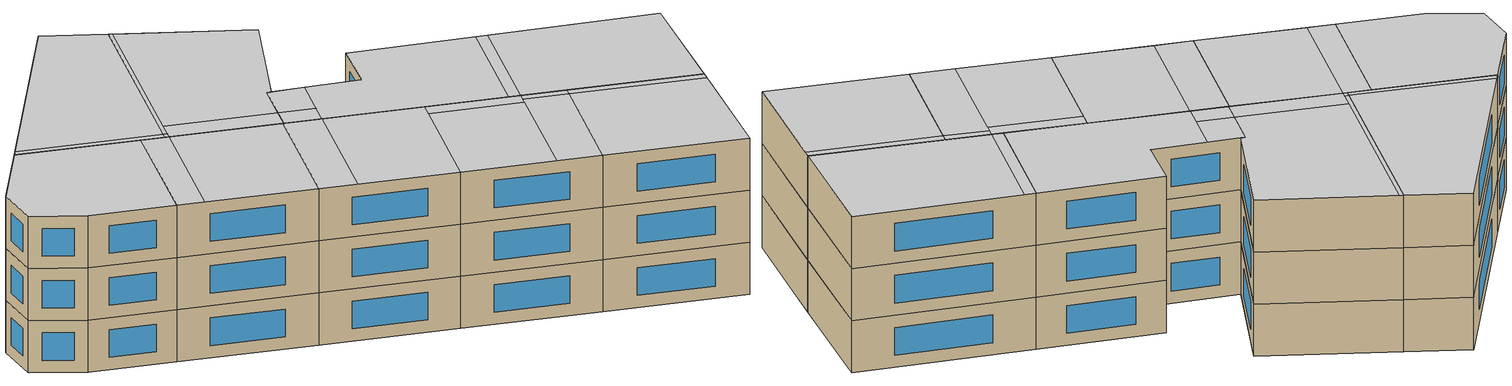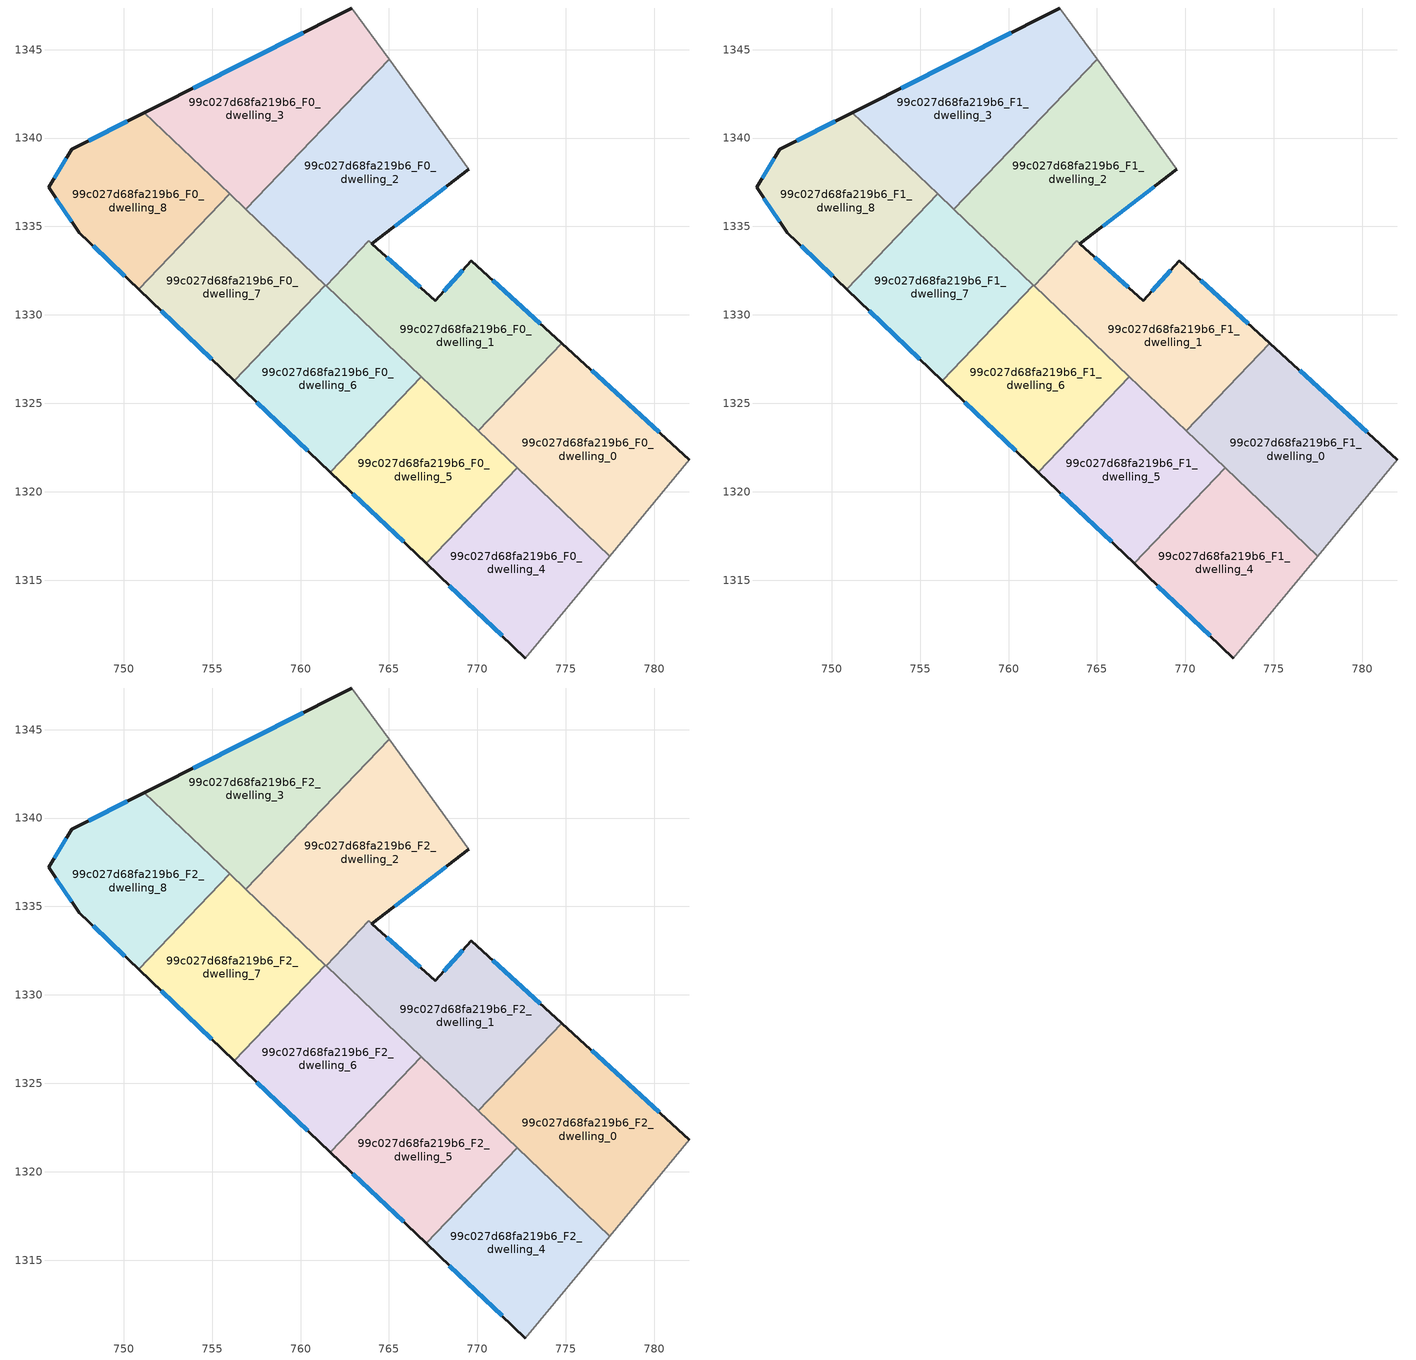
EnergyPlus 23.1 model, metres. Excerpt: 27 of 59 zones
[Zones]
99c027d68fa219b6_F0_dwelling_0
 floor ground (EU_floor_Construction): 781.99,1321.82 777.48,1316.36 770.04,1323.45 774.77,1328.41 z0
 wall outside (EU_wall_Construction): 781.99,1321.82 774.77,1328.41 z0:3
 wall to 99c027d68fa219b6_F0_dwelling_1 (EU_wall_Construction): 774.77,1328.41 770.04,1323.45 z0:3
 wall adiabatic (EU_wall_Construction): 777.48,1316.36 781.99,1321.82 z0:3
 wall to 99c027d68fa219b6_F0_dwelling_4 (EU_wall_Construction): 772.25,1321.34 777.48,1316.36 z0:3
 wall to 99c027d68fa219b6_F0_dwelling_5 (EU_wall_Construction): 770.04,1323.45 772.25,1321.34 z0:3
 window (EU_Window_Construction): 780.3,1323.36 776.46,1326.86 z0.7:2.3
99c027d68fa219b6_F0_dwelling_1
 floor ground (EU_floor_Construction): 769.67,1333.05 774.77,1328.41 770.04,1323.45 761.44,1331.65 763.86,1334.18 767.62,1330.8 z0
 wall outside (EU_wall_Construction): 774.77,1328.41 769.67,1333.05 767.62,1330.8 764.04,1334.03 z0:3
 wall to 99c027d68fa219b6_F0_dwelling_2 (EU_wall_Construction): 764.03,1334.03 763.86,1334.18 761.44,1331.65 z0:3
 wall to 99c027d68fa219b6_F0_dwelling_6 (EU_wall_Construction): 761.44,1331.65 766.83,1326.51 z0:3
 wall to 99c027d68fa219b6_F0_dwelling_5 (EU_wall_Construction): 766.83,1326.51 770.04,1323.45 z0:3
 window (EU_Window_Construction): 766.78,1331.56 764.88,1333.27 / 769.19,1332.53 768.1,1331.33 / 773.57,1329.5 770.86,1331.96 z0.7:2.3
99c027d68fa219b6_F0_dwelling_2
 floor ground (EU_floor_Construction): 765.01,1344.46 769.52,1338.23 764.03,1334.03 763.86,1334.18 761.44,1331.65 756.91,1335.96 z0
 wall outside (EU_wall_Construction): 764.03,1334.03 769.52,1338.23 z0:3
 wall to 99c027d68fa219b6_F0_dwelling_3 (EU_wall_Construction): 765.01,1344.46 756.91,1335.96 z0:3
 wall adiabatic (EU_wall_Construction): 769.52,1338.23 765.01,1344.46 z0:3
 wall to 99c027d68fa219b6_F0_dwelling_7 (EU_wall_Construction): 756.91,1335.96 761.41,1331.67 z0:3
 wall to 99c027d68fa219b6_F0_dwelling_6 (EU_wall_Construction): 761.41,1331.67 761.44,1331.65 z0:3
 window (EU_Window_Construction): 765.32,1335.02 768.23,1337.24 z0.7:2.3
99c027d68fa219b6_F0_dwelling_3
 floor ground (EU_floor_Construction): 762.91,1347.36 765.01,1344.46 756.91,1335.96 751.17,1341.44 z0
 wall outside (EU_wall_Construction): 762.91,1347.36 751.17,1341.44 z0:3
 wall adiabatic (EU_wall_Construction): 765.01,1344.46 762.91,1347.36 z0:3
 wall to 99c027d68fa219b6_F0_dwelling_8 (EU_wall_Construction): 751.17,1341.44 755.99,1336.84 z0:3
 wall to 99c027d68fa219b6_F0_dwelling_7 (EU_wall_Construction): 755.99,1336.84 756.91,1335.96 z0:3
 window (EU_Window_Construction): 760.15,1345.97 753.93,1342.83 z0.7:2.3
99c027d68fa219b6_F0_dwelling_4
 floor ground (EU_floor_Construction): 777.48,1316.36 772.72,1310.59 767.11,1315.94 772.25,1321.34 z0
 wall outside (EU_wall_Construction): 767.11,1315.94 772.72,1310.59 z0:3
 wall to 99c027d68fa219b6_F0_dwelling_5 (EU_wall_Construction): 772.25,1321.34 767.11,1315.94 z0:3
 wall adiabatic (EU_wall_Construction): 772.72,1310.59 777.48,1316.36 z0:3
 window (EU_Window_Construction): 768.42,1314.69 771.4,1311.85 z0.7:2.3
99c027d68fa219b6_F0_dwelling_5
 floor ground (EU_floor_Construction): 772.25,1321.34 767.11,1315.94 761.69,1321.11 766.83,1326.51 z0
 wall outside (EU_wall_Construction): 761.69,1321.11 767.11,1315.94 z0:3
 wall to 99c027d68fa219b6_F0_dwelling_6 (EU_wall_Construction): 766.83,1326.51 761.69,1321.11 z0:3
 window (EU_Window_Construction): 762.96,1319.9 765.83,1317.16 z0.7:2.3
99c027d68fa219b6_F0_dwelling_6
 floor ground (EU_floor_Construction): 766.83,1326.51 761.69,1321.11 756.27,1326.28 761.41,1331.67 z0
 wall outside (EU_wall_Construction): 756.27,1326.28 761.69,1321.11 z0:3
 wall to 99c027d68fa219b6_F0_dwelling_7 (EU_wall_Construction): 761.41,1331.67 756.27,1326.28 z0:3
 window (EU_Window_Construction): 757.54,1325.06 760.41,1322.32 z0.7:2.3
99c027d68fa219b6_F0_dwelling_7
 floor ground (EU_floor_Construction): 761.41,1331.67 756.27,1326.28 750.85,1331.44 755.99,1336.84 z0
 wall outside (EU_wall_Construction): 750.85,1331.44 756.27,1326.28 z0:3
 wall to 99c027d68fa219b6_F0_dwelling_8 (EU_wall_Construction): 755.99,1336.84 750.85,1331.44 z0:3
 window (EU_Window_Construction): 752.12,1330.23 754.99,1327.49 z0.7:2.3
99c027d68fa219b6_F0_dwelling_8
 floor ground (EU_floor_Construction): 755.99,1336.84 750.85,1331.44 747.48,1334.66 745.75,1337.21 747.07,1339.37 751.17,1341.44 z0
 wall outside (EU_wall_Construction): 751.17,1341.44 747.07,1339.37 745.75,1337.21 747.48,1334.66 750.85,1331.44 z0:3
 window (EU_Window_Construction): 748.27,1333.9 750.06,1332.2 / 746.16,1336.61 747.07,1335.26 / 746.76,1338.86 746.06,1337.72 / 750.21,1340.95 748.03,1339.85 z0.7:2.3
99c027d68fa219b6_F1_dwelling_0
 floor to 99c027d68fa219b6_F0_dwelling_0 (EU_floor_Construction): 781.99,1321.82 777.48,1316.36 770.04,1323.45 774.77,1328.41 z3
 wall outside (EU_wall_Construction): 781.99,1321.82 774.77,1328.41 z3:6
 wall to 99c027d68fa219b6_F1_dwelling_1 (EU_wall_Construction): 774.77,1328.41 770.04,1323.45 z3:6
 wall adiabatic (EU_wall_Construction): 777.48,1316.36 781.99,1321.82 z3:6
 wall to 99c027d68fa219b6_F1_dwelling_4 (EU_wall_Construction): 772.25,1321.34 777.48,1316.36 z3:6
 wall to 99c027d68fa219b6_F1_dwelling_5 (EU_wall_Construction): 770.04,1323.45 772.25,1321.34 z3:6
 window (EU_Window_Construction): 780.3,1323.36 776.46,1326.86 z3.7:5.3
99c027d68fa219b6_F1_dwelling_1
 floor to 99c027d68fa219b6_F0_dwelling_1 (EU_floor_Construction): 769.67,1333.05 774.77,1328.41 770.04,1323.45 761.44,1331.65 763.86,1334.18 767.62,1330.8 z3
 wall outside (EU_wall_Construction): 774.77,1328.41 769.67,1333.05 767.62,1330.8 764.04,1334.03 z3:6
 wall to 99c027d68fa219b6_F1_dwelling_2 (EU_wall_Construction): 764.03,1334.03 763.86,1334.18 761.44,1331.65 z3:6
 wall to 99c027d68fa219b6_F1_dwelling_6 (EU_wall_Construction): 761.44,1331.65 766.83,1326.51 z3:6
 wall to 99c027d68fa219b6_F1_dwelling_5 (EU_wall_Construction): 766.83,1326.51 770.04,1323.45 z3:6
 window (EU_Window_Construction): 766.78,1331.56 764.88,1333.27 / 769.19,1332.53 768.1,1331.33 / 773.57,1329.5 770.86,1331.96 z3.7:5.3
99c027d68fa219b6_F1_dwelling_2
 floor to 99c027d68fa219b6_F0_dwelling_2 (EU_floor_Construction): 765.01,1344.46 769.52,1338.23 764.03,1334.03 763.86,1334.18 761.44,1331.65 756.91,1335.96 z3
 wall outside (EU_wall_Construction): 764.03,1334.03 769.52,1338.23 z3:6
 wall to 99c027d68fa219b6_F1_dwelling_3 (EU_wall_Construction): 765.01,1344.46 756.91,1335.96 z3:6
 wall adiabatic (EU_wall_Construction): 769.52,1338.23 765.01,1344.46 z3:6
 wall to 99c027d68fa219b6_F1_dwelling_7 (EU_wall_Construction): 756.91,1335.96 761.41,1331.67 z3:6
 wall to 99c027d68fa219b6_F1_dwelling_6 (EU_wall_Construction): 761.41,1331.67 761.44,1331.65 z3:6
 window (EU_Window_Construction): 765.32,1335.02 768.23,1337.24 z3.7:5.3
99c027d68fa219b6_F1_dwelling_3
 floor to 99c027d68fa219b6_F0_dwelling_3 (EU_floor_Construction): 762.91,1347.36 765.01,1344.46 756.91,1335.96 751.17,1341.44 z3
 wall outside (EU_wall_Construction): 762.91,1347.36 751.17,1341.44 z3:6
 wall adiabatic (EU_wall_Construction): 765.01,1344.46 762.91,1347.36 z3:6
 wall to 99c027d68fa219b6_F1_dwelling_8 (EU_wall_Construction): 751.17,1341.44 755.99,1336.84 z3:6
 wall to 99c027d68fa219b6_F1_dwelling_7 (EU_wall_Construction): 755.99,1336.84 756.91,1335.96 z3:6
 window (EU_Window_Construction): 760.15,1345.97 753.93,1342.83 z3.7:5.3
99c027d68fa219b6_F1_dwelling_4
 floor to 99c027d68fa219b6_F0_dwelling_4 (EU_floor_Construction): 777.48,1316.36 772.72,1310.59 767.11,1315.94 772.25,1321.34 z3
 wall outside (EU_wall_Construction): 767.11,1315.94 772.72,1310.59 z3:6
 wall to 99c027d68fa219b6_F1_dwelling_5 (EU_wall_Construction): 772.25,1321.34 767.11,1315.94 z3:6
 wall adiabatic (EU_wall_Construction): 772.72,1310.59 777.48,1316.36 z3:6
 window (EU_Window_Construction): 768.42,1314.69 771.4,1311.85 z3.7:5.3
99c027d68fa219b6_F1_dwelling_5
 floor to 99c027d68fa219b6_F0_dwelling_5 (EU_floor_Construction): 772.25,1321.34 767.11,1315.94 761.69,1321.11 766.83,1326.51 z3
 wall outside (EU_wall_Construction): 761.69,1321.11 767.11,1315.94 z3:6
 wall to 99c027d68fa219b6_F1_dwelling_6 (EU_wall_Construction): 766.83,1326.51 761.69,1321.11 z3:6
 window (EU_Window_Construction): 762.96,1319.9 765.83,1317.16 z3.7:5.3
99c027d68fa219b6_F1_dwelling_6
 floor to 99c027d68fa219b6_F0_dwelling_6 (EU_floor_Construction): 766.83,1326.51 761.69,1321.11 756.27,1326.28 761.41,1331.67 z3
 wall outside (EU_wall_Construction): 756.27,1326.28 761.69,1321.11 z3:6
 wall to 99c027d68fa219b6_F1_dwelling_7 (EU_wall_Construction): 761.41,1331.67 756.27,1326.28 z3:6
 window (EU_Window_Construction): 757.54,1325.06 760.41,1322.32 z3.7:5.3
99c027d68fa219b6_F1_dwelling_7
 floor to 99c027d68fa219b6_F0_dwelling_7 (EU_floor_Construction): 761.41,1331.67 756.27,1326.28 750.85,1331.44 755.99,1336.84 z3
 wall outside (EU_wall_Construction): 750.85,1331.44 756.27,1326.28 z3:6
 wall to 99c027d68fa219b6_F1_dwelling_8 (EU_wall_Construction): 755.99,1336.84 750.85,1331.44 z3:6
 window (EU_Window_Construction): 752.12,1330.23 754.99,1327.49 z3.7:5.3
99c027d68fa219b6_F1_dwelling_8
 floor to 99c027d68fa219b6_F0_dwelling_8 (EU_floor_Construction): 755.99,1336.84 750.85,1331.44 747.48,1334.66 745.75,1337.21 747.07,1339.37 751.17,1341.44 z3
 wall outside (EU_wall_Construction): 751.17,1341.44 747.07,1339.37 745.75,1337.21 747.48,1334.66 750.85,1331.44 z3:6
 window (EU_Window_Construction): 748.27,1333.9 750.06,1332.2 / 746.16,1336.61 747.07,1335.26 / 746.76,1338.86 746.06,1337.72 / 750.21,1340.95 748.03,1339.85 z3.7:5.3
99c027d68fa219b6_F2_dwelling_0
 floor to 99c027d68fa219b6_F1_dwelling_0 (EU_floor_Construction): 781.99,1321.82 777.48,1316.36 770.04,1323.45 774.77,1328.41 z6
 wall outside (EU_wall_Construction): 781.99,1321.82 774.77,1328.41 z6:9
 wall to 99c027d68fa219b6_F2_dwelling_1 (EU_wall_Construction): 774.77,1328.41 770.04,1323.45 z6:9
 wall adiabatic (EU_wall_Construction): 777.48,1316.36 781.99,1321.82 z6:9
 wall to 99c027d68fa219b6_F2_dwelling_4 (EU_wall_Construction): 772.25,1321.34 777.48,1316.36 z6:9
 wall to 99c027d68fa219b6_F2_dwelling_5 (EU_wall_Construction): 770.04,1323.45 772.25,1321.34 z6:9
 window (EU_Window_Construction): 780.3,1323.36 776.46,1326.86 z6.7:8.3
 ceiling to 99c027d68fa219b6_F3_dwelling_1 (EU_floor_Construction): 777.48,1316.36 781.99,1321.82 775.22,1327.99 770.49,1323.02 z9
 ceiling to 99c027d68fa219b6_F3_dwelling_3 (EU_floor_Construction): 770.49,1323.02 775.22,1327.99 774.76,1328.41 770.04,1323.45 z9
99c027d68fa219b6_F2_dwelling_1
 floor to 99c027d68fa219b6_F1_dwelling_1 (EU_floor_Construction): 769.67,1333.05 774.77,1328.41 770.04,1323.45 761.44,1331.65 763.86,1334.18 767.62,1330.8 z6
 wall outside (EU_wall_Construction): 774.77,1328.41 769.67,1333.05 767.62,1330.8 764.04,1334.03 z6:9
 wall to 99c027d68fa219b6_F2_dwelling_2 (EU_wall_Construction): 764.03,1334.03 763.86,1334.18 761.44,1331.65 z6:9
 wall to 99c027d68fa219b6_F2_dwelling_6 (EU_wall_Construction): 761.44,1331.65 766.83,1326.51 z6:9
 wall to 99c027d68fa219b6_F2_dwelling_5 (EU_wall_Construction): 766.83,1326.51 770.04,1323.45 z6:9
 window (EU_Window_Construction): 766.78,1331.56 764.88,1333.27 / 769.19,1332.53 768.1,1331.33 / 773.57,1329.5 770.86,1331.96 z6.7:8.3
 ceiling to 99c027d68fa219b6_F3_dwelling_3 (EU_floor_Construction): 770.04,1323.45 774.76,1328.41 769.67,1333.05 767.62,1330.8 765.37,1332.83 762.91,1330.25 z9
 ceiling to 99c027d68fa219b6_F3_dwelling_5 (EU_floor_Construction): 763.75,1331.13 765.37,1332.83 763.86,1334.18 762.28,1332.53 z9
 ceiling to 99c027d68fa219b6_F3_dwelling_4 (EU_floor_Construction): 762.91,1330.25 763.75,1331.13 762.28,1332.53 761.44,1331.65 z9
99c027d68fa219b6_F2_dwelling_2
 floor to 99c027d68fa219b6_F1_dwelling_2 (EU_floor_Construction): 765.01,1344.46 769.52,1338.23 764.03,1334.03 763.86,1334.18 761.44,1331.65 756.91,1335.96 z6
 wall outside (EU_wall_Construction): 764.03,1334.03 769.52,1338.23 z6:9
 wall to 99c027d68fa219b6_F2_dwelling_3 (EU_wall_Construction): 765.01,1344.46 756.91,1335.96 z6:9
 wall adiabatic (EU_wall_Construction): 769.52,1338.23 765.01,1344.46 z6:9
 wall to 99c027d68fa219b6_F2_dwelling_7 (EU_wall_Construction): 756.91,1335.96 761.41,1331.67 z6:9
 wall to 99c027d68fa219b6_F2_dwelling_6 (EU_wall_Construction): 761.41,1331.67 761.44,1331.65 z6:9
 window (EU_Window_Construction): 765.32,1335.02 768.23,1337.24 z6.7:8.3
 ceiling to 99c027d68fa219b6_F3_dwelling_5 (EU_floor_Construction): 764.03,1334.03 769.52,1338.23 765.15,1344.26 757.92,1336.68 762.28,1332.53 763.86,1334.18 z9
 ceiling to 99c027d68fa219b6_F3_dwelling_4 (EU_floor_Construction): 761.44,1331.65 762.28,1332.53 757.92,1336.68 757.08,1335.8 761.41,1331.67 z9
 ceiling to 99c027d68fa219b6_F3_dwelling_7 (EU_floor_Construction): 757.31,1336.05 765.15,1344.26 765.01,1344.46 757.15,1336.21 z9
 ceiling to 99c027d68fa219b6_F3_dwelling_6 (EU_floor_Construction): 757.08,1335.8 757.31,1336.05 757.15,1336.21 756.91,1335.96 z9
99c027d68fa219b6_F2_dwelling_3
 floor to 99c027d68fa219b6_F1_dwelling_3 (EU_floor_Construction): 762.91,1347.36 765.01,1344.46 756.91,1335.96 751.17,1341.44 z6
 wall outside (EU_wall_Construction): 762.91,1347.36 751.17,1341.44 z6:9
 wall adiabatic (EU_wall_Construction): 765.01,1344.46 762.91,1347.36 z6:9
 wall to 99c027d68fa219b6_F2_dwelling_8 (EU_wall_Construction): 751.17,1341.44 755.99,1336.84 z6:9
 wall to 99c027d68fa219b6_F2_dwelling_7 (EU_wall_Construction): 755.99,1336.84 756.91,1335.96 z6:9
 window (EU_Window_Construction): 760.15,1345.97 753.93,1342.83 z6.7:8.3
 ceiling to 99c027d68fa219b6_F3_dwelling_7 (EU_floor_Construction): 757.15,1336.21 765.01,1344.46 762.91,1347.36 751.49,1341.6 z9
 ceiling to 99c027d68fa219b6_F3_dwelling_6 (EU_floor_Construction): 756.91,1335.96 757.15,1336.21 751.49,1341.6 751.17,1341.44 z9
99c027d68fa219b6_F2_dwelling_4
 floor to 99c027d68fa219b6_F1_dwelling_4 (EU_floor_Construction): 777.48,1316.36 772.72,1310.59 767.11,1315.94 772.25,1321.34 z6
 wall outside (EU_wall_Construction): 767.11,1315.94 772.72,1310.59 z6:9
 wall to 99c027d68fa219b6_F2_dwelling_5 (EU_wall_Construction): 772.25,1321.34 767.11,1315.94 z6:9
 wall adiabatic (EU_wall_Construction): 772.72,1310.59 777.48,1316.36 z6:9
 window (EU_Window_Construction): 768.42,1314.69 771.4,1311.85 z6.7:8.3
 ceiling to 99c027d68fa219b6_F3_dwelling_0 (EU_floor_Construction): 772.72,1310.59 777.2,1316.02 771.95,1321.03 767.11,1315.94 z9
 ceiling to 99c027d68fa219b6_F3_dwelling_1 (EU_floor_Construction): 777.2,1316.02 777.48,1316.36 772.25,1321.34 771.95,1321.03 z9
99c027d68fa219b6_F2_dwelling_5
 floor to 99c027d68fa219b6_F1_dwelling_5 (EU_floor_Construction): 772.25,1321.34 767.11,1315.94 761.69,1321.11 766.83,1326.51 z6
 wall outside (EU_wall_Construction): 761.69,1321.11 767.11,1315.94 z6:9
 wall to 99c027d68fa219b6_F2_dwelling_6 (EU_wall_Construction): 766.83,1326.51 761.69,1321.11 z6:9
 window (EU_Window_Construction): 762.96,1319.9 765.83,1317.16 z6.7:8.3
 ceiling to 99c027d68fa219b6_F3_dwelling_2 (EU_floor_Construction): 765.34,1317.63 769.94,1322.45 766.29,1325.93 761.69,1321.11 z9
 ceiling to 99c027d68fa219b6_F3_dwelling_0 (EU_floor_Construction): 767.11,1315.94 771.95,1321.03 770.18,1322.71 769.94,1322.45 765.34,1317.63 z9
 ceiling to 99c027d68fa219b6_F3_dwelling_1 (EU_floor_Construction): 771.95,1321.03 772.25,1321.34 770.49,1323.02 770.18,1322.71 z9
 ceiling to 99c027d68fa219b6_F3_dwelling_3 (EU_floor_Construction): 769.94,1322.45 770.49,1323.02 766.83,1326.51 766.29,1325.93 z9
99c027d68fa219b6_F2_dwelling_6
 floor to 99c027d68fa219b6_F1_dwelling_6 (EU_floor_Construction): 766.83,1326.51 761.69,1321.11 756.27,1326.28 761.41,1331.67 z6
 wall outside (EU_wall_Construction): 756.27,1326.28 761.69,1321.11 z6:9
 wall to 99c027d68fa219b6_F2_dwelling_7 (EU_wall_Construction): 761.41,1331.67 756.27,1326.28 z6:9
 window (EU_Window_Construction): 757.54,1325.06 760.41,1322.32 z6.7:8.3
 ceiling to 99c027d68fa219b6_F3_dwelling_4 (EU_floor_Construction): 757.76,1324.85 762.91,1330.25 761.44,1331.65 761.41,1331.67 756.27,1326.28 z9
 ceiling adiabatic (EU_roof_Construction): 761.69,1321.11 766.83,1326.51 761.41,1331.67 761.44,1331.65 762.91,1330.25 757.76,1324.85 z9
99c027d68fa219b6_F2_dwelling_7
 floor to 99c027d68fa219b6_F1_dwelling_7 (EU_floor_Construction): 761.41,1331.67 756.27,1326.28 750.85,1331.44 755.99,1336.84 z6
 wall outside (EU_wall_Construction): 750.85,1331.44 756.27,1326.28 z6:9
 wall to 99c027d68fa219b6_F2_dwelling_8 (EU_wall_Construction): 755.99,1336.84 750.85,1331.44 z6:9
 window (EU_Window_Construction): 752.12,1330.23 754.99,1327.49 z6.7:8.3
 ceiling to 99c027d68fa219b6_F3_dwelling_4 (EU_floor_Construction): 756.27,1326.28 761.41,1331.67 757.08,1335.8 751.94,1330.4 z9
 ceiling to 99c027d68fa219b6_F3_dwelling_6 (EU_floor_Construction): 751.94,1330.4 757.08,1335.8 755.99,1336.84 750.85,1331.44 z9
99c027d68fa219b6_F2_dwelling_8
 floor to 99c027d68fa219b6_F1_dwelling_8 (EU_floor_Construction): 755.99,1336.84 750.85,1331.44 747.48,1334.66 745.75,1337.21 747.07,1339.37 751.17,1341.44 z6
 wall outside (EU_wall_Construction): 751.17,1341.44 747.07,1339.37 745.75,1337.21 747.48,1334.66 750.85,1331.44 z6:9
 window (EU_Window_Construction): 748.27,1333.9 750.06,1332.2 / 746.16,1336.61 747.07,1335.26 / 746.76,1338.86 746.06,1337.72 / 750.21,1340.95 748.03,1339.85 z6.7:8.3
 ceiling to 99c027d68fa219b6_F3_dwelling_6 (EU_floor_Construction): 750.85,1331.44 755.99,1336.84 751.17,1341.44 747.07,1339.37 745.75,1337.21 747.48,1334.66 z9
[Building]
EU S2 Campaign: North Axis=0; Terrain=City; Solar Distribution=FullExterior
[Site:Location]
Budapest.Ferenc.Liszt.Intl.AP: Latitude=47.437; Longitude=19.256; Time Zone=1; Elevation=185
[SizingPeriod:WeatherFileDays]
AnnualSizingPeriod: Begin Month=1; Begin Day of Month=1; End Month=12; End Day of Month=31; Day of Week for Start Day=Monday; Use Weather File Daylight Saving Period=No; Use Weather File Rain and Snow Indicators=No
[MATERIAL]
EU_InternalMass_Material: Roughness=MediumRough; Thickness=0.1; Conductivity=1; Density=1800; Specific Heat=900; Thermal Absorptance=0.9; Solar Absorptance=0.7; Visible Absorptance=0.7
[MATERIAL:NOMASS] Roughness=MediumRough; Thermal Absorptance=0.9; Solar Absorptance=0.7; Visible Absorptance=0.7
Name | Thermal Resistance
EU_wall_NoMass | 0.832559
EU_roof_NoMass | 1.39638
EU_floor_NoMass | 0.872794
[WINDOWMATERIAL:SIMPLEGLAZINGSYSTEM]
EU_Window_SimpleGlazing: UFactor=2.79869; Solar Heat Gain Coefficient=0.75; Visible Transmittance=0.75
[CONSTRUCTION]
EU_wall_Construction: EU_wall_NoMass
EU_roof_Construction: EU_roof_NoMass
EU_floor_Construction: EU_floor_NoMass
EU_Window_Construction: EU_Window_SimpleGlazing
EU_InternalMass_Construction: EU_InternalMass_Material
[ZONE] Type=1; Multiplier=1; Ceiling Height=autocalculate; Floor Area=autocalculate; Part of Total Floor Area=Yes
Name | Volume
99c027d68fa219b6_F0_dwelling_0; 99c027d68fa219b6_F1_dwelling_0; 99c027d68fa219b6_F2_dwelling_0 | 209.411
99c027d68fa219b6_F0_dwelling_1; 99c027d68fa219b6_F1_dwelling_1; 99c027d68fa219b6_F2_dwelling_1 | 193.239
99c027d68fa219b6_F0_dwelling_2; 99c027d68fa219b6_F1_dwelling_2; 99c027d68fa219b6_F2_dwelling_2 | 225.557
99c027d68fa219b6_F0_dwelling_3; 99c027d68fa219b6_F1_dwelling_3; 99c027d68fa219b6_F2_dwelling_3 | 209.42
99c027d68fa219b6_F0_dwelling_4; 99c027d68fa219b6_F1_dwelling_4; 99c027d68fa219b6_F2_dwelling_4; 99c027d68fa219b6_F0_dwelling_6; 99c027d68fa219b6_F1_dwelling_6; 99c027d68fa219b6_F2_dwelling_6 | 167.539
99c027d68fa219b6_F0_dwelling_5; 99c027d68fa219b6_F1_dwelling_5; 99c027d68fa219b6_F2_dwelling_5 | 167.54
99c027d68fa219b6_F0_dwelling_7; 99c027d68fa219b6_F1_dwelling_7; 99c027d68fa219b6_F2_dwelling_7 | 167.525
99c027d68fa219b6_F0_dwelling_8; 99c027d68fa219b6_F1_dwelling_8; 99c027d68fa219b6_F2_dwelling_8 | 167.534
[INTERNALMASS] Construction=EU_InternalMass_Construction
Name | Zone or ZoneList | Surface Area
99c027d68fa219b6_F0_dwelling_0_EU_InternalMass | 99c027d68fa219b6_F0_dwelling_0 | 69.8039
99c027d68fa219b6_F0_dwelling_1_EU_InternalMass | 99c027d68fa219b6_F0_dwelling_1 | 64.4262
99c027d68fa219b6_F0_dwelling_2_EU_InternalMass | 99c027d68fa219b6_F0_dwelling_2 | 75.1847
99c027d68fa219b6_F0_dwelling_3_EU_InternalMass | 99c027d68fa219b6_F0_dwelling_3 | 69.8066
99c027d68fa219b6_F0_dwelling_4_EU_InternalMass | 99c027d68fa219b6_F0_dwelling_4 | 55.8461
99c027d68fa219b6_F0_dwelling_5_EU_InternalMass | 99c027d68fa219b6_F0_dwelling_5 | 55.8468
99c027d68fa219b6_F0_dwelling_6_EU_InternalMass | 99c027d68fa219b6_F0_dwelling_6 | 55.8466
99c027d68fa219b6_F0_dwelling_7_EU_InternalMass | 99c027d68fa219b6_F0_dwelling_7 | 55.8413
99c027d68fa219b6_F0_dwelling_8_EU_InternalMass | 99c027d68fa219b6_F0_dwelling_8 | 55.845
99c027d68fa219b6_F1_dwelling_0_EU_InternalMass | 99c027d68fa219b6_F1_dwelling_0 | 69.8039
99c027d68fa219b6_F1_dwelling_1_EU_InternalMass | 99c027d68fa219b6_F1_dwelling_1 | 64.4262
99c027d68fa219b6_F1_dwelling_2_EU_InternalMass | 99c027d68fa219b6_F1_dwelling_2 | 75.1847
99c027d68fa219b6_F1_dwelling_3_EU_InternalMass | 99c027d68fa219b6_F1_dwelling_3 | 69.8066
99c027d68fa219b6_F1_dwelling_4_EU_InternalMass | 99c027d68fa219b6_F1_dwelling_4 | 55.8461
99c027d68fa219b6_F1_dwelling_5_EU_InternalMass | 99c027d68fa219b6_F1_dwelling_5 | 55.8468
99c027d68fa219b6_F1_dwelling_6_EU_InternalMass | 99c027d68fa219b6_F1_dwelling_6 | 55.8466
99c027d68fa219b6_F1_dwelling_7_EU_InternalMass | 99c027d68fa219b6_F1_dwelling_7 | 55.8413
99c027d68fa219b6_F1_dwelling_8_EU_InternalMass | 99c027d68fa219b6_F1_dwelling_8 | 55.845
99c027d68fa219b6_F2_dwelling_0_EU_InternalMass | 99c027d68fa219b6_F2_dwelling_0 | 69.8039
99c027d68fa219b6_F2_dwelling_1_EU_InternalMass | 99c027d68fa219b6_F2_dwelling_1 | 64.4262
99c027d68fa219b6_F2_dwelling_2_EU_InternalMass | 99c027d68fa219b6_F2_dwelling_2 | 75.1847
99c027d68fa219b6_F2_dwelling_3_EU_InternalMass | 99c027d68fa219b6_F2_dwelling_3 | 69.8066
99c027d68fa219b6_F2_dwelling_4_EU_InternalMass | 99c027d68fa219b6_F2_dwelling_4 | 55.8461
99c027d68fa219b6_F2_dwelling_5_EU_InternalMass | 99c027d68fa219b6_F2_dwelling_5 | 55.8468
99c027d68fa219b6_F2_dwelling_6_EU_InternalMass | 99c027d68fa219b6_F2_dwelling_6 | 55.8466
99c027d68fa219b6_F2_dwelling_7_EU_InternalMass | 99c027d68fa219b6_F2_dwelling_7 | 55.8413
99c027d68fa219b6_F2_dwelling_8_EU_InternalMass | 99c027d68fa219b6_F2_dwelling_8 | 55.845
[OTHEREQUIPMENT] Fuel Type=Electricity; Design Level Calculation Method=Watts/Area; Power per Zone Floor Area=1; Fraction Latent=0; Fraction Radiant=0; Fraction Lost=0; Carbon Dioxide Generation Rate=0; EndUse Subcategory=EU_Step8_InternalGains
Name | Zone or ZoneList or Space or SpaceList | Schedule
EU_Step8_InternalGain_99c027d68fa219b6_F0_dwelling_0_f000 | 99c027d68fa219b6_F0_dwelling_0 | EU_Step8_GainSchedule_99c027d68fa219b6_F0_dwelling_0_f000
EU_Step8_InternalGain_99c027d68fa219b6_F0_dwelling_1_f000 | 99c027d68fa219b6_F0_dwelling_1 | EU_Step8_GainSchedule_99c027d68fa219b6_F0_dwelling_1_f000
EU_Step8_InternalGain_99c027d68fa219b6_F0_dwelling_2_f000 | 99c027d68fa219b6_F0_dwelling_2 | EU_Step8_GainSchedule_99c027d68fa219b6_F0_dwelling_2_f000
EU_Step8_InternalGain_99c027d68fa219b6_F0_dwelling_3_f000 | 99c027d68fa219b6_F0_dwelling_3 | EU_Step8_GainSchedule_99c027d68fa219b6_F0_dwelling_3_f000
EU_Step8_InternalGain_99c027d68fa219b6_F0_dwelling_4_f000 | 99c027d68fa219b6_F0_dwelling_4 | EU_Step8_GainSchedule_99c027d68fa219b6_F0_dwelling_4_f000
EU_Step8_InternalGain_99c027d68fa219b6_F0_dwelling_5_f000 | 99c027d68fa219b6_F0_dwelling_5 | EU_Step8_GainSchedule_99c027d68fa219b6_F0_dwelling_5_f000
EU_Step8_InternalGain_99c027d68fa219b6_F0_dwelling_6_f000 | 99c027d68fa219b6_F0_dwelling_6 | EU_Step8_GainSchedule_99c027d68fa219b6_F0_dwelling_6_f000
EU_Step8_InternalGain_99c027d68fa219b6_F0_dwelling_7_f000 | 99c027d68fa219b6_F0_dwelling_7 | EU_Step8_GainSchedule_99c027d68fa219b6_F0_dwelling_7_f000
EU_Step8_InternalGain_99c027d68fa219b6_F0_dwelling_8_f000 | 99c027d68fa219b6_F0_dwelling_8 | EU_Step8_GainSchedule_99c027d68fa219b6_F0_dwelling_8_f000
EU_Step8_InternalGain_99c027d68fa219b6_F1_dwelling_0_f000 | 99c027d68fa219b6_F1_dwelling_0 | EU_Step8_GainSchedule_99c027d68fa219b6_F1_dwelling_0_f000
EU_Step8_InternalGain_99c027d68fa219b6_F1_dwelling_1_f000 | 99c027d68fa219b6_F1_dwelling_1 | EU_Step8_GainSchedule_99c027d68fa219b6_F1_dwelling_1_f000
EU_Step8_InternalGain_99c027d68fa219b6_F1_dwelling_2_f000 | 99c027d68fa219b6_F1_dwelling_2 | EU_Step8_GainSchedule_99c027d68fa219b6_F1_dwelling_2_f000
EU_Step8_InternalGain_99c027d68fa219b6_F1_dwelling_3_f000 | 99c027d68fa219b6_F1_dwelling_3 | EU_Step8_GainSchedule_99c027d68fa219b6_F1_dwelling_3_f000
EU_Step8_InternalGain_99c027d68fa219b6_F1_dwelling_4_f000 | 99c027d68fa219b6_F1_dwelling_4 | EU_Step8_GainSchedule_99c027d68fa219b6_F1_dwelling_4_f000
EU_Step8_InternalGain_99c027d68fa219b6_F1_dwelling_5_f000 | 99c027d68fa219b6_F1_dwelling_5 | EU_Step8_GainSchedule_99c027d68fa219b6_F1_dwelling_5_f000
EU_Step8_InternalGain_99c027d68fa219b6_F1_dwelling_6_f000 | 99c027d68fa219b6_F1_dwelling_6 | EU_Step8_GainSchedule_99c027d68fa219b6_F1_dwelling_6_f000
EU_Step8_InternalGain_99c027d68fa219b6_F1_dwelling_7_f000 | 99c027d68fa219b6_F1_dwelling_7 | EU_Step8_GainSchedule_99c027d68fa219b6_F1_dwelling_7_f000
EU_Step8_InternalGain_99c027d68fa219b6_F1_dwelling_8_f000 | 99c027d68fa219b6_F1_dwelling_8 | EU_Step8_GainSchedule_99c027d68fa219b6_F1_dwelling_8_f000
EU_Step8_InternalGain_99c027d68fa219b6_F2_dwelling_0_f000 | 99c027d68fa219b6_F2_dwelling_0 | EU_Step8_GainSchedule_99c027d68fa219b6_F2_dwelling_0_f000
EU_Step8_InternalGain_99c027d68fa219b6_F2_dwelling_1_f000 | 99c027d68fa219b6_F2_dwelling_1 | EU_Step8_GainSchedule_99c027d68fa219b6_F2_dwelling_1_f000
EU_Step8_InternalGain_99c027d68fa219b6_F2_dwelling_2_f000 | 99c027d68fa219b6_F2_dwelling_2 | EU_Step8_GainSchedule_99c027d68fa219b6_F2_dwelling_2_f000
EU_Step8_InternalGain_99c027d68fa219b6_F2_dwelling_3_f000 | 99c027d68fa219b6_F2_dwelling_3 | EU_Step8_GainSchedule_99c027d68fa219b6_F2_dwelling_3_f000
EU_Step8_InternalGain_99c027d68fa219b6_F2_dwelling_4_f000 | 99c027d68fa219b6_F2_dwelling_4 | EU_Step8_GainSchedule_99c027d68fa219b6_F2_dwelling_4_f000
EU_Step8_InternalGain_99c027d68fa219b6_F2_dwelling_5_f000 | 99c027d68fa219b6_F2_dwelling_5 | EU_Step8_GainSchedule_99c027d68fa219b6_F2_dwelling_5_f000
EU_Step8_InternalGain_99c027d68fa219b6_F2_dwelling_6_f000 | 99c027d68fa219b6_F2_dwelling_6 | EU_Step8_GainSchedule_99c027d68fa219b6_F2_dwelling_6_f000
EU_Step8_InternalGain_99c027d68fa219b6_F2_dwelling_7_f000 | 99c027d68fa219b6_F2_dwelling_7 | EU_Step8_GainSchedule_99c027d68fa219b6_F2_dwelling_7_f000
EU_Step8_InternalGain_99c027d68fa219b6_F2_dwelling_8_f000 | 99c027d68fa219b6_F2_dwelling_8 | EU_Step8_GainSchedule_99c027d68fa219b6_F2_dwelling_8_f000
[ZONEVENTILATION:DESIGNFLOWRATE] Schedule=EU_AlwaysOn; Design Flow Rate Calculation Method=AirChanges/Hour; Air Changes per Hour=0.475469; Ventilation Type=Natural; Fan Pressure Rise=0; Fan Total Efficiency=1; Constant Term Coefficient=1; Temperature Term Coefficient=0; Velocity Term Coefficient=0; Velocity Squared Term Coefficient=0; Minimum Indoor Temperature=-100; Maximum Indoor Temperature=100; Delta Temperature=-100; Minimum Outdoor Temperature=-100; Maximum Outdoor Temperature=100; Maximum Wind Speed=40
Name | Zone or ZoneList or Space or SpaceList
EU_ConstantAir_99c027d68fa219b6_F0_dwelling_0 | 99c027d68fa219b6_F0_dwelling_0
EU_ConstantAir_99c027d68fa219b6_F0_dwelling_1 | 99c027d68fa219b6_F0_dwelling_1
EU_ConstantAir_99c027d68fa219b6_F0_dwelling_2 | 99c027d68fa219b6_F0_dwelling_2
EU_ConstantAir_99c027d68fa219b6_F0_dwelling_3 | 99c027d68fa219b6_F0_dwelling_3
EU_ConstantAir_99c027d68fa219b6_F0_dwelling_4 | 99c027d68fa219b6_F0_dwelling_4
EU_ConstantAir_99c027d68fa219b6_F0_dwelling_5 | 99c027d68fa219b6_F0_dwelling_5
EU_ConstantAir_99c027d68fa219b6_F0_dwelling_6 | 99c027d68fa219b6_F0_dwelling_6
EU_ConstantAir_99c027d68fa219b6_F0_dwelling_7 | 99c027d68fa219b6_F0_dwelling_7
EU_ConstantAir_99c027d68fa219b6_F0_dwelling_8 | 99c027d68fa219b6_F0_dwelling_8
EU_ConstantAir_99c027d68fa219b6_F1_dwelling_0 | 99c027d68fa219b6_F1_dwelling_0
EU_ConstantAir_99c027d68fa219b6_F1_dwelling_1 | 99c027d68fa219b6_F1_dwelling_1
EU_ConstantAir_99c027d68fa219b6_F1_dwelling_2 | 99c027d68fa219b6_F1_dwelling_2
EU_ConstantAir_99c027d68fa219b6_F1_dwelling_3 | 99c027d68fa219b6_F1_dwelling_3
EU_ConstantAir_99c027d68fa219b6_F1_dwelling_4 | 99c027d68fa219b6_F1_dwelling_4
EU_ConstantAir_99c027d68fa219b6_F1_dwelling_5 | 99c027d68fa219b6_F1_dwelling_5
EU_ConstantAir_99c027d68fa219b6_F1_dwelling_6 | 99c027d68fa219b6_F1_dwelling_6
EU_ConstantAir_99c027d68fa219b6_F1_dwelling_7 | 99c027d68fa219b6_F1_dwelling_7
EU_ConstantAir_99c027d68fa219b6_F1_dwelling_8 | 99c027d68fa219b6_F1_dwelling_8
EU_ConstantAir_99c027d68fa219b6_F2_dwelling_0 | 99c027d68fa219b6_F2_dwelling_0
EU_ConstantAir_99c027d68fa219b6_F2_dwelling_1 | 99c027d68fa219b6_F2_dwelling_1
EU_ConstantAir_99c027d68fa219b6_F2_dwelling_2 | 99c027d68fa219b6_F2_dwelling_2
EU_ConstantAir_99c027d68fa219b6_F2_dwelling_3 | 99c027d68fa219b6_F2_dwelling_3
EU_ConstantAir_99c027d68fa219b6_F2_dwelling_4 | 99c027d68fa219b6_F2_dwelling_4
EU_ConstantAir_99c027d68fa219b6_F2_dwelling_5 | 99c027d68fa219b6_F2_dwelling_5
EU_ConstantAir_99c027d68fa219b6_F2_dwelling_6 | 99c027d68fa219b6_F2_dwelling_6
EU_ConstantAir_99c027d68fa219b6_F2_dwelling_7 | 99c027d68fa219b6_F2_dwelling_7
EU_ConstantAir_99c027d68fa219b6_F2_dwelling_8 | 99c027d68fa219b6_F2_dwelling_8
[HVACTEMPLATE:THERMOSTAT] Constant Heating Setpoint=20; Constant Cooling Setpoint=50
EU_HeatOnly_99c027d68fa219b6_F0_dwelling_0; EU_HeatOnly_99c027d68fa219b6_F0_dwelling_1; EU_HeatOnly_99c027d68fa219b6_F0_dwelling_2; EU_HeatOnly_99c027d68fa219b6_F0_dwelling_3; EU_HeatOnly_99c027d68fa219b6_F0_dwelling_4; EU_HeatOnly_99c027d68fa219b6_F0_dwelling_5; EU_HeatOnly_99c027d68fa219b6_F0_dwelling_6; EU_HeatOnly_99c027d68fa219b6_F0_dwelling_7; EU_HeatOnly_99c027d68fa219b6_F0_dwelling_8; EU_HeatOnly_99c027d68fa219b6_F1_dwelling_0; EU_HeatOnly_99c027d68fa219b6_F1_dwelling_1; EU_HeatOnly_99c027d68fa219b6_F1_dwelling_2; EU_HeatOnly_99c027d68fa219b6_F1_dwelling_3; EU_HeatOnly_99c027d68fa219b6_F1_dwelling_4; EU_HeatOnly_99c027d68fa219b6_F1_dwelling_5; EU_HeatOnly_99c027d68fa219b6_F1_dwelling_6; EU_HeatOnly_99c027d68fa219b6_F1_dwelling_7; EU_HeatOnly_99c027d68fa219b6_F1_dwelling_8; EU_HeatOnly_99c027d68fa219b6_F2_dwelling_0; EU_HeatOnly_99c027d68fa219b6_F2_dwelling_1; EU_HeatOnly_99c027d68fa219b6_F2_dwelling_2; EU_HeatOnly_99c027d68fa219b6_F2_dwelling_3; EU_HeatOnly_99c027d68fa219b6_F2_dwelling_4; EU_HeatOnly_99c027d68fa219b6_F2_dwelling_5; EU_HeatOnly_99c027d68fa219b6_F2_dwelling_6; EU_HeatOnly_99c027d68fa219b6_F2_dwelling_7; EU_HeatOnly_99c027d68fa219b6_F2_dwelling_8; EU_HeatOnly_99c027d68fa219b6_F3_dwelling_0; EU_HeatOnly_99c027d68fa219b6_F3_dwelling_1; EU_HeatOnly_99c027d68fa219b6_F3_dwelling_2; EU_HeatOnly_99c027d68fa219b6_F3_dwelling_3; EU_HeatOnly_99c027d68fa219b6_F3_dwelling_4; EU_HeatOnly_99c027d68fa219b6_F3_dwelling_5; EU_HeatOnly_99c027d68fa219b6_F3_dwelling_6; EU_HeatOnly_99c027d68fa219b6_F3_dwelling_7; EU_HeatOnly_99c027d68fa219b6_F4_dwelling_0; EU_HeatOnly_99c027d68fa219b6_F4_dwelling_1; EU_HeatOnly_99c027d68fa219b6_F4_dwelling_2; EU_HeatOnly_99c027d68fa219b6_F4_dwelling_3; EU_HeatOnly_99c027d68fa219b6_F4_dwelling_4; EU_HeatOnly_99c027d68fa219b6_F4_dwelling_5; EU_HeatOnly_99c027d68fa219b6_F4_dwelling_6; EU_HeatOnly_99c027d68fa219b6_F4_dwelling_7; EU_HeatOnly_99c027d68fa219b6_F5_dwelling_0; EU_HeatOnly_99c027d68fa219b6_F5_dwelling_1; EU_HeatOnly_99c027d68fa219b6_F5_dwelling_2; EU_HeatOnly_99c027d68fa219b6_F5_dwelling_3; EU_HeatOnly_99c027d68fa219b6_F5_dwelling_4; EU_HeatOnly_99c027d68fa219b6_F5_dwelling_5; EU_HeatOnly_99c027d68fa219b6_F5_dwelling_6; EU_HeatOnly_99c027d68fa219b6_F5_dwelling_7; EU_HeatOnly_99c027d68fa219b6_F6_dwelling_0; EU_HeatOnly_99c027d68fa219b6_F6_dwelling_1; EU_HeatOnly_99c027d68fa219b6_F6_dwelling_2; EU_HeatOnly_99c027d68fa219b6_F6_dwelling_3; EU_HeatOnly_99c027d68fa219b6_F6_dwelling_4; EU_HeatOnly_99c027d68fa219b6_F6_dwelling_5; EU_HeatOnly_99c027d68fa219b6_F6_dwelling_6; EU_HeatOnly_99c027d68fa219b6_F6_dwelling_7
[HVACTEMPLATE:ZONE:IDEALLOADSAIRSYSTEM] System Availability Schedule=EU_AlwaysOn; Maximum Heating Supply Air Temperature=50; Minimum Cooling Supply Air Temperature=13; Maximum Heating Supply Air Humidity Ratio=0.0156; Minimum Cooling Supply Air Humidity Ratio=0.0077; Heating Limit=NoLimit; Cooling Limit=NoLimit; Heating Availability Schedule=EU_AlwaysOn; Cooling Availability Schedule=EU_CoolingOff; Dehumidification Control Type=ConstantSensibleHeatRatio; Cooling Sensible Heat Ratio=0.7; Dehumidification Setpoint=60; Humidification Control Type=None; Humidification Setpoint=30; Outdoor Air Method=None; Outdoor Air Flow Rate per Person=0.00944; Outdoor Air Flow Rate per Zone Floor Area=0; Outdoor Air Flow Rate per Zone=0; Demand Controlled Ventilation Type=None; Outdoor Air Economizer Type=NoEconomizer; Heat Recovery Type=None; Sensible Heat Recovery Effectiveness=0.7; Latent Heat Recovery Effectiveness=0.65
Name | Template Thermostat
99c027d68fa219b6_F0_dwelling_0 | EU_HeatOnly_99c027d68fa219b6_F0_dwelling_0
99c027d68fa219b6_F0_dwelling_1 | EU_HeatOnly_99c027d68fa219b6_F0_dwelling_1
99c027d68fa219b6_F0_dwelling_2 | EU_HeatOnly_99c027d68fa219b6_F0_dwelling_2
99c027d68fa219b6_F0_dwelling_3 | EU_HeatOnly_99c027d68fa219b6_F0_dwelling_3
99c027d68fa219b6_F0_dwelling_4 | EU_HeatOnly_99c027d68fa219b6_F0_dwelling_4
99c027d68fa219b6_F0_dwelling_5 | EU_HeatOnly_99c027d68fa219b6_F0_dwelling_5
99c027d68fa219b6_F0_dwelling_6 | EU_HeatOnly_99c027d68fa219b6_F0_dwelling_6
99c027d68fa219b6_F0_dwelling_7 | EU_HeatOnly_99c027d68fa219b6_F0_dwelling_7
99c027d68fa219b6_F0_dwelling_8 | EU_HeatOnly_99c027d68fa219b6_F0_dwelling_8
99c027d68fa219b6_F1_dwelling_0 | EU_HeatOnly_99c027d68fa219b6_F1_dwelling_0
99c027d68fa219b6_F1_dwelling_1 | EU_HeatOnly_99c027d68fa219b6_F1_dwelling_1
99c027d68fa219b6_F1_dwelling_2 | EU_HeatOnly_99c027d68fa219b6_F1_dwelling_2
99c027d68fa219b6_F1_dwelling_3 | EU_HeatOnly_99c027d68fa219b6_F1_dwelling_3
99c027d68fa219b6_F1_dwelling_4 | EU_HeatOnly_99c027d68fa219b6_F1_dwelling_4
99c027d68fa219b6_F1_dwelling_5 | EU_HeatOnly_99c027d68fa219b6_F1_dwelling_5
99c027d68fa219b6_F1_dwelling_6 | EU_HeatOnly_99c027d68fa219b6_F1_dwelling_6
99c027d68fa219b6_F1_dwelling_7 | EU_HeatOnly_99c027d68fa219b6_F1_dwelling_7
99c027d68fa219b6_F1_dwelling_8 | EU_HeatOnly_99c027d68fa219b6_F1_dwelling_8
99c027d68fa219b6_F2_dwelling_0 | EU_HeatOnly_99c027d68fa219b6_F2_dwelling_0
99c027d68fa219b6_F2_dwelling_1 | EU_HeatOnly_99c027d68fa219b6_F2_dwelling_1
99c027d68fa219b6_F2_dwelling_2 | EU_HeatOnly_99c027d68fa219b6_F2_dwelling_2
99c027d68fa219b6_F2_dwelling_3 | EU_HeatOnly_99c027d68fa219b6_F2_dwelling_3
99c027d68fa219b6_F2_dwelling_4 | EU_HeatOnly_99c027d68fa219b6_F2_dwelling_4
99c027d68fa219b6_F2_dwelling_5 | EU_HeatOnly_99c027d68fa219b6_F2_dwelling_5
99c027d68fa219b6_F2_dwelling_6 | EU_HeatOnly_99c027d68fa219b6_F2_dwelling_6
99c027d68fa219b6_F2_dwelling_7 | EU_HeatOnly_99c027d68fa219b6_F2_dwelling_7
99c027d68fa219b6_F2_dwelling_8 | EU_HeatOnly_99c027d68fa219b6_F2_dwelling_8
[SIZING:ZONE] Zone Cooling Design Supply Air Temperature Input Method=SupplyAirTemperature; Zone Cooling Design Supply Air Temperature=13; Zone Heating Design Supply Air Temperature Input Method=SupplyAirTemperature; Zone Heating Design Supply Air Temperature=50; Zone Cooling Design Supply Air Humidity Ratio=0.008; Zone Heating Design Supply Air Humidity Ratio=0.008; Cooling Design Air Flow Method=DesignDay; Cooling Design Air Flow Rate=0; Cooling Minimum Air Flow per Zone Floor Area=0.000762; Cooling Minimum Air Flow=0; Cooling Minimum Air Flow Fraction=0.2; Heating Design Air Flow Method=DesignDay; Heating Design Air Flow Rate=0; Heating Maximum Air Flow per Zone Floor Area=0.002032; Heating Maximum Air Flow=0.141576; Heating Maximum Air Flow Fraction=0.3; Account for Dedicated Outdoor Air System=No; Dedicated Outdoor Air System Control Strategy=NeutralSupplyAir; Dedicated Outdoor Air Low Setpoint Temperature for Design=autosize; Dedicated Outdoor Air High Setpoint Temperature for Design=autosize; Zone Load Sizing Method=Sensible Load Only No Latent Load; Zone Latent Cooling Design Supply Air Humidity Ratio Input Method=HumidityRatioDifference; Zone Cooling Design Supply Air Humidity Ratio Difference=0.005; Zone Latent Heating Design Supply Air Humidity Ratio Input Method=HumidityRatioDifference; Zone Humidification Design Supply Air Humidity Ratio Difference=0.005
99c027d68fa219b6_F0_dwelling_0; 99c027d68fa219b6_F0_dwelling_1; 99c027d68fa219b6_F0_dwelling_2; 99c027d68fa219b6_F0_dwelling_3; 99c027d68fa219b6_F0_dwelling_4; 99c027d68fa219b6_F0_dwelling_5; 99c027d68fa219b6_F0_dwelling_6; 99c027d68fa219b6_F0_dwelling_7; 99c027d68fa219b6_F0_dwelling_8; 99c027d68fa219b6_F1_dwelling_0; 99c027d68fa219b6_F1_dwelling_1; 99c027d68fa219b6_F1_dwelling_2; 99c027d68fa219b6_F1_dwelling_3; 99c027d68fa219b6_F1_dwelling_4; 99c027d68fa219b6_F1_dwelling_5; 99c027d68fa219b6_F1_dwelling_6; 99c027d68fa219b6_F1_dwelling_7; 99c027d68fa219b6_F1_dwelling_8; 99c027d68fa219b6_F2_dwelling_0; 99c027d68fa219b6_F2_dwelling_1; 99c027d68fa219b6_F2_dwelling_2; 99c027d68fa219b6_F2_dwelling_3; 99c027d68fa219b6_F2_dwelling_4; 99c027d68fa219b6_F2_dwelling_5; 99c027d68fa219b6_F2_dwelling_6; 99c027d68fa219b6_F2_dwelling_7; 99c027d68fa219b6_F2_dwelling_8
[SCHEDULE:CONSTANT]
Name | Hourly Value
EU_AlwaysOn | 1
EU_CoolingOff | 0
[SCHEDULE:FILE] Column Number=1; Rows to Skip at Top=0; Number of Hours of Data=8760; Column Separator=Comma; Interpolate to Timestep=No; Minutes per Item=60; Adjust Schedule for Daylight Savings=Yes
Name | File
EU_Step8_GainSchedule_99c027d68fa219b6_F0_dwelling_0_f000 | ../../schedules/99c027d68fa219b6/99c027d68fa219b6_F0_dwelling_0_f000_gain.csv
EU_Step8_GainSchedule_99c027d68fa219b6_F0_dwelling_1_f000 | ../../schedules/99c027d68fa219b6/99c027d68fa219b6_F0_dwelling_1_f000_gain.csv
EU_Step8_GainSchedule_99c027d68fa219b6_F0_dwelling_2_f000 | ../../schedules/99c027d68fa219b6/99c027d68fa219b6_F0_dwelling_2_f000_gain.csv
EU_Step8_GainSchedule_99c027d68fa219b6_F0_dwelling_3_f000 | ../../schedules/99c027d68fa219b6/99c027d68fa219b6_F0_dwelling_3_f000_gain.csv
EU_Step8_GainSchedule_99c027d68fa219b6_F0_dwelling_4_f000 | ../../schedules/99c027d68fa219b6/99c027d68fa219b6_F0_dwelling_4_f000_gain.csv
EU_Step8_GainSchedule_99c027d68fa219b6_F0_dwelling_5_f000 | ../../schedules/99c027d68fa219b6/99c027d68fa219b6_F0_dwelling_5_f000_gain.csv
EU_Step8_GainSchedule_99c027d68fa219b6_F0_dwelling_6_f000 | ../../schedules/99c027d68fa219b6/99c027d68fa219b6_F0_dwelling_6_f000_gain.csv
EU_Step8_GainSchedule_99c027d68fa219b6_F0_dwelling_7_f000 | ../../schedules/99c027d68fa219b6/99c027d68fa219b6_F0_dwelling_7_f000_gain.csv
EU_Step8_GainSchedule_99c027d68fa219b6_F0_dwelling_8_f000 | ../../schedules/99c027d68fa219b6/99c027d68fa219b6_F0_dwelling_8_f000_gain.csv
EU_Step8_GainSchedule_99c027d68fa219b6_F1_dwelling_0_f000 | ../../schedules/99c027d68fa219b6/99c027d68fa219b6_F1_dwelling_0_f000_gain.csv
EU_Step8_GainSchedule_99c027d68fa219b6_F1_dwelling_1_f000 | ../../schedules/99c027d68fa219b6/99c027d68fa219b6_F1_dwelling_1_f000_gain.csv
EU_Step8_GainSchedule_99c027d68fa219b6_F1_dwelling_2_f000 | ../../schedules/99c027d68fa219b6/99c027d68fa219b6_F1_dwelling_2_f000_gain.csv
EU_Step8_GainSchedule_99c027d68fa219b6_F1_dwelling_3_f000 | ../../schedules/99c027d68fa219b6/99c027d68fa219b6_F1_dwelling_3_f000_gain.csv
EU_Step8_GainSchedule_99c027d68fa219b6_F1_dwelling_4_f000 | ../../schedules/99c027d68fa219b6/99c027d68fa219b6_F1_dwelling_4_f000_gain.csv
EU_Step8_GainSchedule_99c027d68fa219b6_F1_dwelling_5_f000 | ../../schedules/99c027d68fa219b6/99c027d68fa219b6_F1_dwelling_5_f000_gain.csv
EU_Step8_GainSchedule_99c027d68fa219b6_F1_dwelling_6_f000 | ../../schedules/99c027d68fa219b6/99c027d68fa219b6_F1_dwelling_6_f000_gain.csv
EU_Step8_GainSchedule_99c027d68fa219b6_F1_dwelling_7_f000 | ../../schedules/99c027d68fa219b6/99c027d68fa219b6_F1_dwelling_7_f000_gain.csv
EU_Step8_GainSchedule_99c027d68fa219b6_F1_dwelling_8_f000 | ../../schedules/99c027d68fa219b6/99c027d68fa219b6_F1_dwelling_8_f000_gain.csv
EU_Step8_GainSchedule_99c027d68fa219b6_F2_dwelling_0_f000 | ../../schedules/99c027d68fa219b6/99c027d68fa219b6_F2_dwelling_0_f000_gain.csv
EU_Step8_GainSchedule_99c027d68fa219b6_F2_dwelling_1_f000 | ../../schedules/99c027d68fa219b6/99c027d68fa219b6_F2_dwelling_1_f000_gain.csv
EU_Step8_GainSchedule_99c027d68fa219b6_F2_dwelling_2_f000 | ../../schedules/99c027d68fa219b6/99c027d68fa219b6_F2_dwelling_2_f000_gain.csv
EU_Step8_GainSchedule_99c027d68fa219b6_F2_dwelling_3_f000 | ../../schedules/99c027d68fa219b6/99c027d68fa219b6_F2_dwelling_3_f000_gain.csv
EU_Step8_GainSchedule_99c027d68fa219b6_F2_dwelling_4_f000 | ../../schedules/99c027d68fa219b6/99c027d68fa219b6_F2_dwelling_4_f000_gain.csv
EU_Step8_GainSchedule_99c027d68fa219b6_F2_dwelling_5_f000 | ../../schedules/99c027d68fa219b6/99c027d68fa219b6_F2_dwelling_5_f000_gain.csv
EU_Step8_GainSchedule_99c027d68fa219b6_F2_dwelling_6_f000 | ../../schedules/99c027d68fa219b6/99c027d68fa219b6_F2_dwelling_6_f000_gain.csv
EU_Step8_GainSchedule_99c027d68fa219b6_F2_dwelling_7_f000 | ../../schedules/99c027d68fa219b6/99c027d68fa219b6_F2_dwelling_7_f000_gain.csv
EU_Step8_GainSchedule_99c027d68fa219b6_F2_dwelling_8_f000 | ../../schedules/99c027d68fa219b6/99c027d68fa219b6_F2_dwelling_8_f000_gain.csv
